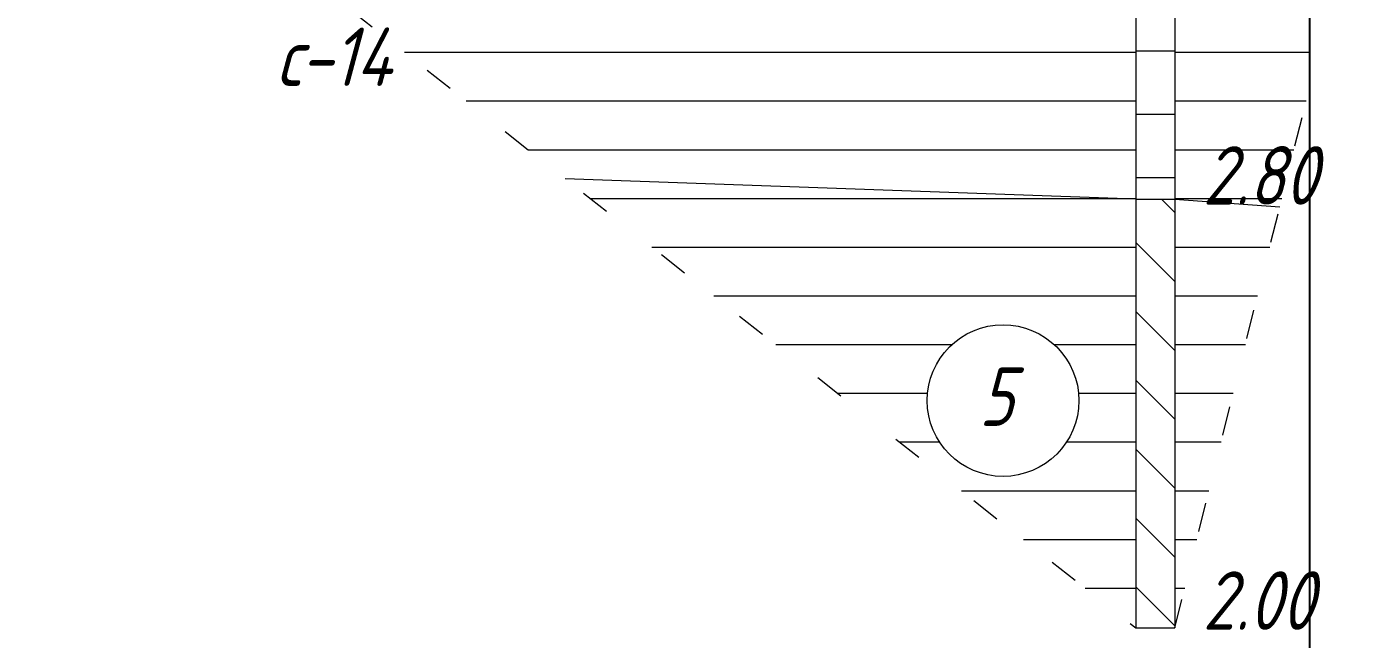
# Model space of a CAD drawing. Extents: x 2172 to 5772, y -842 to -248.
# Drawn here: x 3041.4 to 3109.7, y -520.1 to -488.6 of the extents above; entities that cross this region are included whole.
import ezdxf

# ---------------------------------------------------------------- set-up
doc = ezdxf.new("R2010")
doc.units = 0
doc.header["$MEASUREMENT"] = 0
doc.linetypes.add('CONTI', pattern=[0])
doc.linetypes.add('STROT', pattern=[1.7, 0.5, -1.2])
doc.layers.get('0').update_dxf_attribs({"linetype": 'CONTINUOUS'})
doc.layers.add('геология', color=7, linetype='CONTINUOUS', lineweight=20)
doc.styles.add('ГОСТ', font='gost.TTF', dxfattribs={"oblique": 15, "height": 1})

msp = doc.modelspace()

# ---------------------------------------------------------------- hatches: boundary and pattern name
at = {"layer": 'геология', "linetype": 'Continuous'}
h = msp.add_hatch(dxfattribs=at)
h.set_pattern_fill('ANSI31', scale=20, angle=135, style=0)
h.set_pattern_definition([(180, (2172.228298316206, -872.4662958991621), (-4.440892098500626e-16, -2.5), [])])
h.paths.add_polyline_path([(3105.679207622236, -497.8943627099234), (3100.295118316207, -497.5064629491621), (3100.295118316208, -519.5064629491621)])
h.paths.add_polyline_path([(3098.295118316206, -497.5064629491621), (3069.0260561666, -496.4570742940487), (3098.295118316206, -519.5064629491621)])
h.paths.add_polyline_path([(3095.376831863531, -507.8402763842646, -1), (3087.596010102242, -507.8402763842646, -1)], flags=16)
h.paths.add_polyline_path([(3098.295118316206, -478.5064629491621), (3094.269089275911, -477.3342628591417), (3075.949748668636, -477.8594601055929), (3057.943118316206, -477.7292598991617), (3057.943118316207, -487.7292598991621), (3069.0260561666, -496.4570742940487), (3098.295118316206, -497.5064629491621)])
h.paths.add_polyline_path([(3082.547469440916, -484.7202052537982, -1), (3090.328291202205, -484.7202052537982, -1)], flags=16)
h.paths.add_polyline_path([(3107.228298316206, -478.2956962847065), (3100.295118316206, -478.5064629491621), (3100.295118316207, -497.5064629491621), (3105.679207622236, -497.8943627099234), (3107.228298316206, -491.6762074277949)])
h.paths.add_polyline_path([(3055.943118316206, -477.7292598991621), (2997.845418316206, -470.6750234991619), (2997.845418316207, -480.6750234991623), (3055.943118316206, -487.7292598991621)])
h.paths.add_polyline_path([(3020.091967235999, -478.7886192812703, -1), (3027.872788997288, -478.7886192812703, -1)], flags=16)
h.paths.add_polyline_path([(2995.845418316206, -470.6750234991623), (2937.147558316206, -467.6123829491621), (2937.147558316207, -478.6123829491621), (2995.845418316206, -480.6750234991623)])
h.paths.add_polyline_path([(2965.266300129754, -474.5182347950877, -1), (2973.047121891043, -474.5182347950877, -1)], flags=16)
h.paths.add_polyline_path([(2935.147558316206, -467.6123829491621), (2902.577991698146, -467.0126478501343), (2877.223098316206, -464.2426648991623), (2877.223098316207, -473.2426648991623), (2935.147558316206, -478.6123829491621)])
h.paths.add_polyline_path([(2875.223098316206, -464.2426648991623), (2858.103892357435, -464.2987498810403, -0.5101011995025341), (2851.804931828581, -464.3193861820441), (2819.36259145752, -464.4256719569903), (2817.120858316207, -464.728362099162), (2817.120858316207, -472.728362099162), (2875.223098316206, -473.2426648991623)])
h.paths.add_polyline_path([(2866.261445358425, -468.4762055373694, -1), (2858.480623597135, -468.4762055373694, -1)], flags=16)
h.paths.add_polyline_path([(2815.120858316206, -464.728362099162), (2788.340275434422, -465.7261935144097), (2757.069358316206, -466.9826038491619), (2757.069358316206, -475.9826038491619), (2815.120858316206, -472.728362099162)])
h.paths.add_polyline_path([(2812.24254389102, -467.9003743732919), (2812.24254389102, -465.9003743732919), (2814.24254389102, -465.9003743732919), (2814.24254389102, -467.9003743732919)], flags=16)
h.paths.add_polyline_path([(2755.069358316206, -466.9826038491619), (2747.593978316207, -468.7499526991623), (2747.593978316208, -484.7499526991623), (2752.775095961184, -485.1184749186427), (2755.069358316206, -475.9826038491619)])
h.paths.add_polyline_path([(2745.593978316206, -468.7499526991623), (2724.055916781248, -461.5742289673408), (2697.034198316206, -456.8733726491619), (2697.034198316207, -469.8733726491623), (2715.940755013467, -483.8417760237071), (2745.593978316206, -484.7499526991623)])
h.paths.add_polyline_path([(2738.949592955368, -474.7945590289091, -1), (2731.168771194079, -474.7945590289091, -1)], flags=16)
h.paths.add_polyline_path([(2695.034198316206, -456.8733726491619), (2675.652706987667, -450.3194734784493), (2667.144716523808, -449.2915749501271), (2664.203996397674, -449.5751535404524, -0.6253434620842427), (2657.240617752861, -450.2466438609513), (2657.049667678964, -450.2650574979025), (2635.839618316206, -449.6779562991624), (2635.839618316207, -466.6779562991624), (2695.034198316206, -469.8733726491619)])
h.paths.add_polyline_path([(2656.512356106478, -459.6468937802665, -1), (2664.293177867768, -459.6468937802665, -1)], flags=16)
h.paths.add_polyline_path([(2633.839618316206, -449.6779562991624), (2615.66845780354, -450.3057307099452), (2610.446945610804, -450.4906609387263), (2575.112338316206, -449.8695564991622), (2575.112338316207, -466.3695564991622), (2630.663387295495, -466.6612766740964), (2630.663387295495, -464.7286203710773), (2632.663387295495, -464.7286203710773), (2632.663387295495, -466.671779452362), (2633.839618316206, -466.6779562991624)])
h.paths.add_polyline_path([(2573.112338316206, -449.8695564991622), (2545.306779579127, -449.8069540004844), (2534.155570896887, -449.9415893971718), (2525.126914606546, -450.367031098167), (2516.098258316206, -450.7924727991622), (2516.098258316207, -466.7924727991622), (2573.112338316206, -466.3695564991622)])
h.paths.add_polyline_path([(2514.098258316206, -450.7957687591543), (2502.317630489373, -453.2379698841423), (2488.412318502147, -456.14242074308), (2473.994618316206, -463.3461871320387), (2473.994618316206, -477.3461871320387), (2501.918132637698, -477.2869960702092), (2514.098258316206, -466.7924727991622)])
h.paths.add_polyline_path([(2492.068629507241, -466.4773391297667, -1), (2484.287807745952, -466.4773391297667, -1)], flags=16)
h.paths.add_polyline_path([(3100.970656107328, -498.5366836078883), (3109.710963795525, -498.5366836078883), (3109.710963795525, -494.0302504413407), (3100.970656107328, -494.0302504413407)], flags=9)
h.paths.add_polyline_path([(3089.500636414288, -509.8893610622281), (3093.521641852608, -509.8893610622281), (3093.521641852608, -505.3861444789545), (3089.500636414288, -505.3861444789545)], flags=8)
h.paths.add_polyline_path([(3084.452095752962, -486.7692899317617), (3088.6875400762, -486.7692899317617), (3088.6875400762, -482.2660733484881), (3084.452095752962, -482.2660733484881)], flags=8)
h.paths.add_polyline_path([(3058.618656107328, -488.4627219249874), (3067.358963795526, -488.4627219249874), (3067.358963795526, -483.9562887584398), (3058.618656107328, -483.9562887584398)], flags=24)
h.paths.add_polyline_path([(3053.467088913955, -492.4495478010599), (3062.420188705385, -492.4495478010599), (3062.420188705385, -487.9463312177859), (3053.467088913955, -487.9463312177859)], flags=9)
h.paths.add_polyline_path([(3100.970081520068, -479.3959115272628), (3109.710389208265, -479.3959115272628), (3109.710389208265, -474.8894783607157), (3100.970081520068, -474.8894783607157)], flags=9)
h.paths.add_polyline_path([(3021.996593548045, -480.8377039592337), (3026.232037871283, -480.8377039592337), (3026.232037871283, -476.3344873759602), (3021.996593548045, -476.3344873759602)], flags=8)
h.paths.add_polyline_path([(2998.520956107328, -481.4084855249876), (3007.261263795525, -481.4084855249876), (3007.261263795525, -476.9020523584395), (2998.520956107328, -476.9020523584395)], flags=25)
h.paths.add_polyline_path([(2967.1709264418, -476.5673194730512), (2971.406370765038, -476.5673194730512), (2971.406370765038, -472.0641028897776), (2967.1709264418, -472.0641028897776)], flags=8)
h.paths.add_polyline_path([(2937.823096107328, -479.3458449749874), (2946.563403795525, -479.3458449749874), (2946.563403795525, -474.8394118084398), (2937.823096107328, -474.8394118084398)], flags=25)
h.paths.add_polyline_path([(2877.898636107328, -473.9761269249875), (2886.638943795525, -473.9761269249875), (2886.638943795525, -469.4696937584399), (2877.898636107328, -469.4696937584399)], flags=25)
h.paths.add_polyline_path([(2860.385249909181, -470.5252902153329), (2864.620694232419, -470.5252902153329), (2864.620694232419, -466.0220736320589), (2860.385249909181, -466.0220736320589)], flags=8)
h.paths.add_polyline_path([(2817.796396107328, -473.4618241249873), (2826.536703795525, -473.4618241249873), (2826.536703795525, -468.9553909584401), (2817.796396107328, -468.9553909584401)], flags=9)
h.paths.add_polyline_path([(2817.796396107328, -465.6470818580647), (2825.893387140772, -465.6470818580647), (2825.893387140772, -461.1406486915166), (2817.796396107328, -461.1406486915166)], flags=9)
h.paths.add_polyline_path([(2804.271417831133, -468.4068788099257), (2813.440603289166, -468.4068788099257), (2813.440603289166, -463.9004456433786), (2804.271417831133, -463.9004456433786)], flags=9)
h.paths.add_polyline_path([(2757.744896107328, -476.7160658749872), (2766.485203795525, -476.7160658749872), (2766.485203795525, -472.20963270844), (2757.744896107328, -472.20963270844)], flags=9)
h.paths.add_polyline_path([(2757.745432204541, -467.7346371222375), (2765.197459801546, -467.7346371222375), (2765.197459801546, -463.2314205389639), (2757.745432204541, -463.2314205389639)], flags=9)
h.paths.add_polyline_path([(2752.592218229482, -480.7055722371215), (2760.26033149309, -480.7055722371215), (2760.26033149309, -476.1991390705739), (2752.592218229482, -476.1991390705739)], flags=9)
h.paths.add_polyline_path([(2748.268405422855, -485.5615360342072), (2757.010359892738, -485.5615360342072), (2757.010359892738, -481.0518862843855), (2748.268405422855, -481.0518862843855)], flags=9)
h.paths.add_polyline_path([(2748.27005220454, -469.6056361972114), (2756.150957571381, -469.6056361972114), (2756.150957571381, -465.1024196139374), (2748.27005220454, -465.1024196139374)], flags=9)
h.paths.add_polyline_path([(2733.073397506124, -476.8436437068722), (2737.308841829363, -476.8436437068722), (2737.308841829363, -472.3404271235986), (2733.073397506124, -472.3404271235986)], flags=8)
h.paths.add_polyline_path([(2697.709736107328, -470.6068346749876), (2706.450043795525, -470.6068346749876), (2706.450043795525, -466.10040150844), (2697.709736107328, -466.10040150844)], flags=24)
h.paths.add_polyline_path([(2692.558168913954, -474.5936605510601), (2700.224635395878, -474.5936605510601), (2700.224635395878, -470.0904439677861), (2692.558168913954, -470.0904439677861)], flags=9)
h.paths.add_polyline_path([(2658.416982418524, -461.6959784582305), (2662.652426741763, -461.6959784582305), (2662.652426741763, -457.1927618749564), (2658.416982418524, -457.1927618749564)], flags=8)
h.paths.add_polyline_path([(2636.515156107328, -467.4114183249876), (2645.255463795525, -467.4114183249876), (2645.255463795525, -462.90498515844), (2636.515156107328, -462.90498515844)], flags=25)
h.paths.add_polyline_path([(2636.51569220454, -450.5424483957158), (2645.039914226135, -450.5424483957158), (2645.039914226135, -446.0392318124418), (2636.51569220454, -446.0392318124418)], flags=9)
h.paths.add_polyline_path([(2624.013731632554, -467.2345887104984), (2631.251320344641, -467.2345887104984), (2631.251320344641, -462.7313721272249), (2624.013731632554, -462.7313721272249)], flags=9)
h.paths.add_polyline_path([(2575.787876107328, -467.1030185249874), (2584.528183795525, -467.1030185249874), (2584.528183795525, -462.5965853584398), (2575.787876107328, -462.5965853584398)], flags=9)
h.paths.add_polyline_path([(2575.78841220454, -450.7077843336756), (2584.098195341217, -450.7077843336756), (2584.098195341217, -446.204567750402), (2575.78841220454, -446.204567750402)], flags=9)
h.paths.add_polyline_path([(2516.773796107328, -467.5259348249874), (2525.514103795525, -467.5259348249874), (2525.514103795525, -463.0195016584398), (2516.773796107328, -463.0195016584398)], flags=9)
h.paths.add_polyline_path([(2516.77433220454, -451.6306054967708), (2525.512993111052, -451.6306054967708), (2525.512993111052, -447.1273889134973), (2516.77433220454, -447.1273889134973)], flags=9)
h.paths.add_polyline_path([(2486.192434057998, -468.5264238077302), (2490.427878381236, -468.5264238077302), (2490.427878381236, -464.0232072244562), (2486.192434057998, -464.0232072244562)], flags=8)
h.paths.add_polyline_path([(2474.670156107328, -478.3198071327324), (2483.410463795525, -478.3198071327324), (2483.410463795525, -473.8133739661844), (2474.670156107328, -473.8133739661844)], flags=9)
h.paths.add_polyline_path([(2474.670156107328, -464.0349563111795), (2482.767147140772, -464.0349563111795), (2482.767147140772, -459.5285231446314), (2474.670156107328, -459.5285231446314)], flags=24)
h = msp.add_hatch(dxfattribs=at)
h.set_pattern_fill('ANSI31', scale=20, style=0)
h.set_pattern_definition([(45, (3009.719024048403, -466.3002640688992), (-1.767766952966369, 1.767766952966369), [])])
h.paths.add_polyline_path([(3024.678472049474, -465.9065113049292), (3015.756729499588, -464.4723046619447), (3007.239669582856, -462.4484338900229), (2997.845418316206, -461.6750234991623), (2997.845418316206, -470.6750234991619), (3055.943118316206, -477.7292598991621), (3055.943118316206, -469.7292598991621), (3044.546911907137, -467.4874882565609), (3036.548709061683, -466.3527762888416), (3028.118163672132, -466.3527762888416), (3024.678472049474, -465.9065113049292, -0.3706567077318575), (3027.983789129791, -469.7526732964552, -1), (3020.202967368502, -469.7526732964552, -0.4591545707382632)], flags=16)
h.paths.add_polyline_path([(2270.880298316206, -479.4867358991623), (2269.804776360685, -479.4867358991623), (2269.804776360685, -481.4896115472911), (2267.804776360685, -481.4896115472911), (2267.804776360685, -479.4867358991623), (2267.228298316206, -479.4867358991623), (2267.228298316206, -485.4867358991623), (2270.880298316206, -485.4867358991623)])
h.paths.add_polyline_path([(2283.848298316206, -477.5830501192695), (2272.880298316206, -479.4867358991623), (2272.880298316206, -485.4867358991623), (2281.347704585529, -483.8711017084179), (2283.848298316206, -483.0977742905789)])
h.paths.add_polyline_path([(2289.148298316206, -476.6631436063749), (2283.848298316206, -477.5830501192695), (2283.848298316206, -483.0977742905789), (2289.148298316206, -481.4587094299959)])
h.paths.add_polyline_path([(2324.490304630793, -470.5289281747605), (2289.148298316206, -476.6631436063749), (2289.148298316206, -481.4587094299959)])
h.paths.add_polyline_path([(2452.641338316206, -457.2572200991622), (2408.715537913612, -463.7483271795663), (2452.641338316206, -462.2572200991622)])
h.paths.add_polyline_path([(2471.994618316206, -457.3461871320387), (2454.641338316206, -457.2572200991622), (2454.641338316206, -462.2572200991622), (2471.994618316206, -463.3461871320387)])
h.paths.add_polyline_path([(2488.412318502147, -456.14242074308), (2473.994618316206, -457.3461871320387), (2473.994618316206, -463.3461871320387)])
h.paths.add_polyline_path([(2875.223098316206, -457.2426648991623), (2858.123180277731, -459.7787387642661, -0.1551251480596272), (2858.837340797192, -462.0252316895439, -0.1573108186625793), (2858.103892357435, -464.2987498810403), (2875.223098316206, -464.2426648991623)])
h.paths.add_polyline_path([(2851.056519035902, -462.0252316895439, -0.09929999316261463), (2851.357446021174, -460.5249309913179), (2841.519942303172, -461.4338744258685), (2819.36259145752, -464.4256719569903), (2851.804931828581, -464.3193861820441, -0.1589898556281987)])
h.paths.add_polyline_path([(2745.593978316206, -484.7499526991623), (2715.940755013467, -483.8417760237071), (2745.593978316206, -505.7499526991623)])
h.paths.add_polyline_path([(2738.506666187206, -490.0692196523878, -1), (2730.725844425916, -490.0692196523878, -1)], flags=16)
h.paths.add_polyline_path([(2752.775095961184, -485.1184749186427), (2747.593978316207, -484.7499526991623), (2747.593978316208, -505.7499526991619)])
h.paths.add_polyline_path([(2935.147558316206, -460.1123829491621), (2926.46777423272, -461.4882399433709), (2918.133560621665, -462.446549936446), (2908.331322801781, -462.1282458870382), (2902.603992074668, -461.0198924483784), (2893.450747428904, -459.6774577778024), (2877.223098316206, -457.2426648991623), (2877.223098316206, -464.2426648991623), (2902.577991698146, -467.0126478501343), (2935.147558316206, -467.6123829491621)])
h.paths.add_polyline_path([(2995.845418316206, -461.6750234991623), (2976.392600456644, -460.0206569280463), (2968.652368898582, -459.6297870239005), (2964.352240255217, -460.2551755063332), (2952.448995608729, -460.3338642101926), (2937.147558316206, -460.1123829491621), (2937.147558316206, -467.6123829491621), (2995.845418316206, -470.6750234991623)])
h.paths.add_polyline_path([(2965.260471631617, -464.3680312597653, -1), (2973.041293392907, -464.3680312597653, -1)], flags=16)
h.paths.add_polyline_path([(3024.678472049474, -465.9065113049292), (3015.756729499588, -464.4723046619447), (3007.239669582856, -462.4484338900229), (2997.845418316206, -461.6750234991623), (2997.845418316206, -470.6750234991619), (3023.62444768953, -473.6147195093454, -0.3792504679969565), (3020.202967368502, -469.7526732964552, -0.459154570738261)], flags=0)
h.paths.add_polyline_path([(3055.943118316206, -469.7292598991621), (3044.546911907136, -467.4874882565609), (3036.548709061683, -466.3527762888416), (3028.118163672132, -466.3527762888416), (3015.756729499588, -464.4723046619447), (3007.239669582856, -462.4484338900229), (2997.845418316206, -461.6750234991623), (2997.845418316206, -470.6750234991619), (3055.943118316206, -477.7292598991621)])
h.paths.add_polyline_path([(3020.202967368502, -469.7526732964552, -1), (3027.983789129792, -469.7526732964552, -1)], flags=0)
h.paths.add_polyline_path([(3022.107057583336, -471.802294071631), (3026.344148688259, -471.802294071631), (3026.344148688259, -467.2958609050834), (3022.107057583336, -467.2958609050834)], flags=8)
h.paths.add_polyline_path([(2998.52149220454, -471.4022636602858), (3006.616836456299, -471.4022636602858), (3006.616836456299, -466.8990470770118), (2998.52149220454, -466.8990470770118)], flags=8)
h.paths.add_polyline_path([(2998.52149220454, -471.4022636602858), (3006.616836456299, -471.4022636602858), (3006.616836456299, -466.8990470770118), (2998.52149220454, -466.8990470770118)], flags=8)
h = msp.add_hatch(dxfattribs=at)
h.set_pattern_fill('ANSI31', scale=26, angle=135, style=0)
h.set_pattern_definition([(180, (5217.796586182392, -2933.894495124563), (-6.661338147750939e-16, -3.25), [])])
h.paths.add_polyline_path([(3100.295118316206, -478.5064629491621), (3098.295118316206, -478.5064629491621), (3098.295118316206, -497.5064629491621), (3100.295118316207, -497.5064629491621)])
h = msp.add_hatch(dxfattribs=at)
h.set_pattern_fill('ANSI31', scale=20, angle=90, style=0)
h.set_pattern_definition([(135, (5217.796586182392, -2933.894495124563), (-1.767766952966369, -1.767766952966369), [])])
h.paths.add_polyline_path([(3100.295118316207, -497.5064629491621), (3098.295118316206, -497.5064629491621), (3098.295118316206, -519.5064629491621), (3100.295118316208, -519.5064629491621)])

# ---------------------------------------------------------------- linework, layer by layer
at = {"linetype": 'Continuous'}
msp.add_lwpolyline([(3107.228298316206, -837.4776934912497), (3107.228295841679, -447.0231920127368)], dxfattribs=at)
at = {"layer": 'геология', "color": 7, "linetype": 'Continuous', "ltscale": 5}
for p, q in [((3098.295118316206, -469.5064629491621), (3098.295118316206, -519.5064629491621)), ((3100.295118316206, -469.5064629491621), (3100.295118316208, -519.5064629491621))]:
    msp.add_line(p, q, dxfattribs=at)
at = {"layer": 'геология', "color": 7, "linetype": 'STROT', "ltscale": 3}
for p, q in [((3057.943118316207, -487.7292598991621), (3098.295118316206, -519.5064629491621)), ((3100.295118316208, -519.5064629491621), (3107.228298316206, -491.6762074277949))]:
    msp.add_line(p, q, dxfattribs=at)
at = {"layer": 'геология', "color": 7, "linetype": 'Continuous'}
for p, q in [((3098.295118316206, -497.5064629491621), (3069.0260561666, -496.4570742940487)), ((3098.295118316206, -497.5064629491621), (3100.295118316206, -497.5064629491621)), ((3100.295118316206, -497.5064629491621), (3105.679207622236, -497.8943627099234)), ((3098.295118316206, -519.5064629491621), (3100.295118316206, -519.5064629491621)), ((3098.295118316206, -519.5064629491621), (3100.295118316208, -519.5064629491621))]:
    msp.add_line(p, q, dxfattribs=at)
msp.add_circle((3091.486420982887, -507.8402763842646), 3.890410880644855, dxfattribs=at)

# ---------------------------------------------------------------- texts
at = {"layer": 'геология', "color": 7, "lineweight": -3, "style": 'ГОСТ', "oblique": 15}
msp.add_text('с-14', height=3, dxfattribs=at).set_placement((3054.217625011167, -491.6990117038476))
at = {"layer": 'геология', "color": 7, "linetype": 'CONTI', "style": 'ГОСТ', "oblique": 15}
for s, p in [('2.80', (3101.721728301753, -497.7856114134638)), ('5', (3090.2511725115, -509.1388249650158)), ('2.00', (3101.721728301753, -519.600381332571))]:
    msp.add_text(s, height=3, dxfattribs=at).set_placement(p)

doc.saveas('drawing.dxf')
